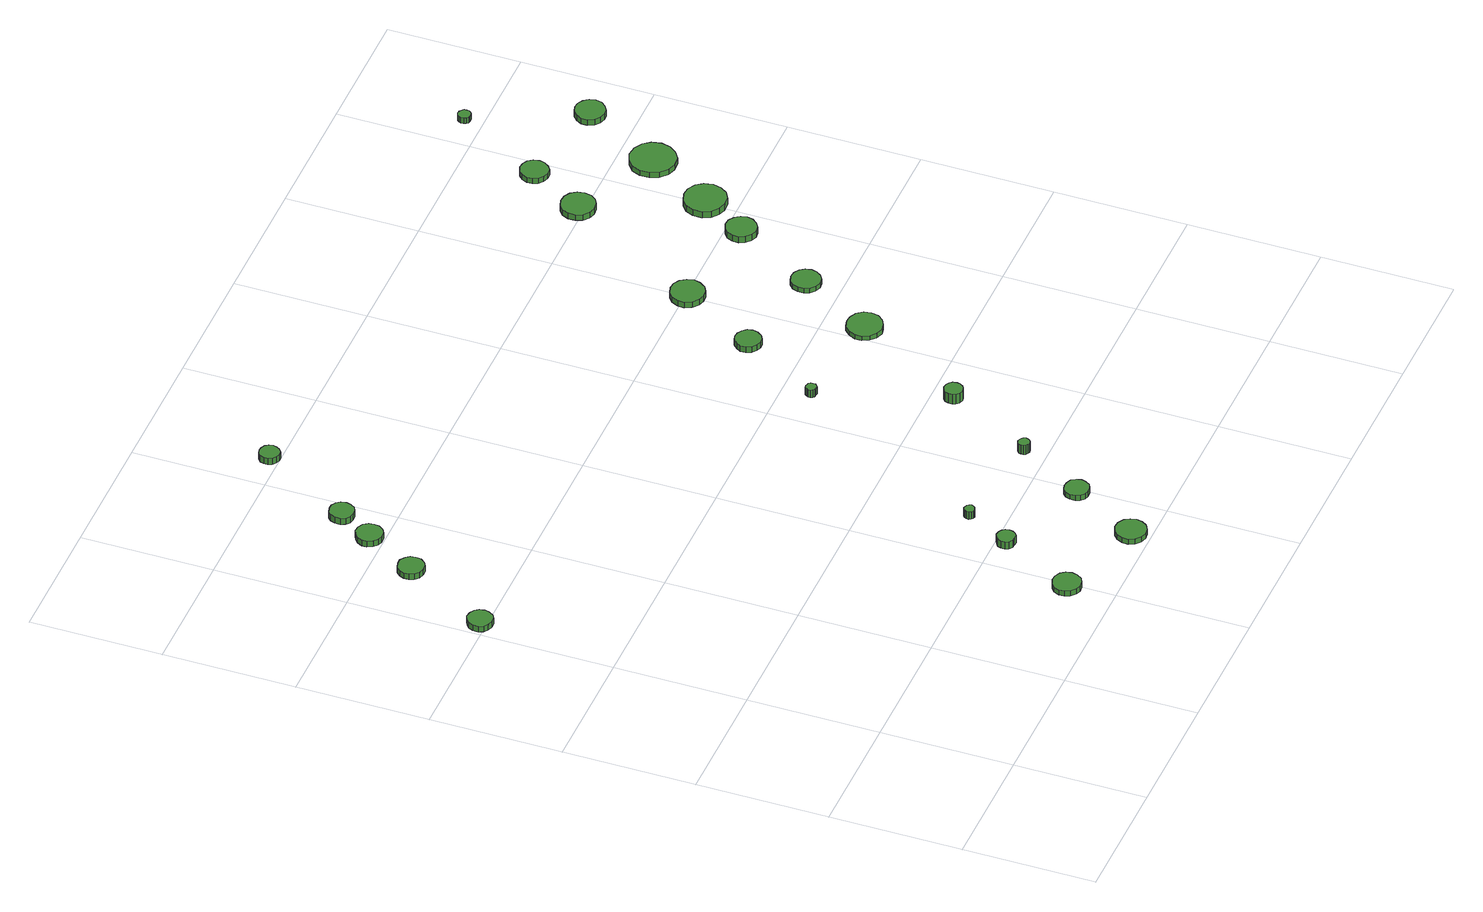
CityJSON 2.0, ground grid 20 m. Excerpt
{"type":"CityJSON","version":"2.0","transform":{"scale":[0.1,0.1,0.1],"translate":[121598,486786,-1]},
"CityObjects":{
"tree1":{"type":"SolitaryVegetationObject","attributes":{"function":"something"},"geometry":[{"type":"MultiSurface","lod":"1","boundaries":[[[0,1,2,3,4,5,6,7,8,9,10,11,12,13,14]],[[15,16,17,18,19,20,21,22,23,24,25,26,27,28,29]],[[0,29,28,1]],[[1,28,27,2]],[[2,27,26,3]],[[3,26,25,4]],[[4,25,24,5]],[[5,24,23,6]],[[6,23,22,7]],[[7,22,21,8]],[[8,21,20,9]],[[9,20,19,10]],[[10,19,18,11]],[[11,18,17,12]],[[12,17,16,13]],[[13,16,15,14]],[[14,15,29,0]]]}]},
"tree2":{"type":"SolitaryVegetationObject","attributes":{"function":"something"},"geometry":[{"type":"MultiSurface","lod":"1","boundaries":[[[30,31,32,33,34,35,36,37,38,39,40,41,42,43,44]],[[45,46,47,48,49,50,51,52,53,54,55,56,57,58,59]],[[30,59,58,31]],[[31,58,57,32]],[[32,57,56,33]],[[33,56,55,34]],[[34,55,54,35]],[[35,54,53,36]],[[36,53,52,37]],[[37,52,51,38]],[[38,51,50,39]],[[39,50,49,40]],[[40,49,48,41]],[[41,48,47,42]],[[42,47,46,43]],[[43,46,45,44]],[[44,45,59,30]]]}]},
"tree3":{"type":"SolitaryVegetationObject","attributes":{"function":"something"},"geometry":[{"type":"MultiSurface","lod":"1","boundaries":[[[60,61,62,63,64,65,66,67,68,69,70,71,72,73,74]],[[75,76,77,78,79,80,81,82,83,84,85,86,87,88,89]],[[60,89,88,61]],[[61,88,87,62]],[[62,87,86,63]],[[63,86,85,64]],[[64,85,84,65]],[[65,84,83,66]],[[66,83,82,67]],[[67,82,81,68]],[[68,81,80,69]],[[69,80,79,70]],[[70,79,78,71]],[[71,78,77,72]],[[72,77,76,73]],[[73,76,75,74]],[[74,75,89,60]]]}]},
"tree4":{"type":"SolitaryVegetationObject","attributes":{"function":"something"},"geometry":[{"type":"MultiSurface","lod":"1","boundaries":[[[90,91,92,93,94,95,96,97,98,99,100,101,102,103,104]],[[105,106,107,108,109,110,111,112,113,114,115,116,117,118,119]],[[90,119,118,91]],[[91,118,117,92]],[[92,117,116,93]],[[93,116,115,94]],[[94,115,114,95]],[[95,114,113,96]],[[96,113,112,97]],[[97,112,111,98]],[[98,111,110,99]],[[99,110,109,100]],[[100,109,108,101]],[[101,108,107,102]],[[102,107,106,103]],[[103,106,105,104]],[[104,105,119,90]]]}]},
"tree5":{"type":"SolitaryVegetationObject","attributes":{"function":"something"},"geometry":[{"type":"MultiSurface","lod":"1","boundaries":[[[120,121,122,123,124,125,126,127,128,129,130,131,132,133,134]],[[135,136,137,138,139,140,141,142,143,144,145,146,147,148,149]],[[120,149,148,121]],[[121,148,147,122]],[[122,147,146,123]],[[123,146,145,124]],[[124,145,144,125]],[[125,144,143,126]],[[126,143,142,127]],[[127,142,141,128]],[[128,141,140,129]],[[129,140,139,130]],[[130,139,138,131]],[[131,138,137,132]],[[132,137,136,133]],[[133,136,135,134]],[[134,135,149,120]]]}]},
"tree6":{"type":"SolitaryVegetationObject","attributes":{"function":"something"},"geometry":[{"type":"MultiSurface","lod":"1","boundaries":[[[150,151,152,153,154,155,156,157,158,159,160,161,162,163,164]],[[165,166,167,168,169,170,171,172,173,174,175,176,177,178,179]],[[150,179,178,151]],[[151,178,177,152]],[[152,177,176,153]],[[153,176,175,154]],[[154,175,174,155]],[[155,174,173,156]],[[156,173,172,157]],[[157,172,171,158]],[[158,171,170,159]],[[159,170,169,160]],[[160,169,168,161]],[[161,168,167,162]],[[162,167,166,163]],[[163,166,165,164]],[[164,165,179,150]]]}]},
"tree7":{"type":"SolitaryVegetationObject","attributes":{"function":"something"},"geometry":[{"type":"MultiSurface","lod":"1","boundaries":[[[180,181,182,183,184,185,186,187,188,189,190,191,192,193,194]],[[195,196,197,198,199,200,201,202,203,204,205,206,207,208,209]],[[180,209,208,181]],[[181,208,207,182]],[[182,207,206,183]],[[183,206,205,184]],[[184,205,204,185]],[[185,204,203,186]],[[186,203,202,187]],[[187,202,201,188]],[[188,201,200,189]],[[189,200,199,190]],[[190,199,198,191]],[[191,198,197,192]],[[192,197,196,193]],[[193,196,195,194]],[[194,195,209,180]]]}]},
"tree8":{"type":"SolitaryVegetationObject","attributes":{"function":"something"},"geometry":[{"type":"MultiSurface","lod":"1","boundaries":[[[210,211,212,213,214,215,216,217,218,219,220,221,222,223,224]],[[225,226,227,228,229,230,231,232,233,234,235,236,237,238,239]],[[210,239,238,211]],[[211,238,237,212]],[[212,237,236,213]],[[213,236,235,214]],[[214,235,234,215]],[[215,234,233,216]],[[216,233,232,217]],[[217,232,231,218]],[[218,231,230,219]],[[219,230,229,220]],[[220,229,228,221]],[[221,228,227,222]],[[222,227,226,223]],[[223,226,225,224]],[[224,225,239,210]]]}]},
"tree9":{"type":"SolitaryVegetationObject","attributes":{"function":"something"},"geometry":[{"type":"MultiSurface","lod":"1","boundaries":[[[240,241,242,243,244,245,246,247,248,249,250,251,252,253,254]],[[255,256,257,258,259,260,261,262,263,264,265,266,267,268,269]],[[240,269,268,241]],[[241,268,267,242]],[[242,267,266,243]],[[243,266,265,244]],[[244,265,264,245]],[[245,264,263,246]],[[246,263,262,247]],[[247,262,261,248]],[[248,261,260,249]],[[249,260,259,250]],[[250,259,258,251]],[[251,258,257,252]],[[252,257,256,253]],[[253,256,255,254]],[[254,255,269,240]]]}]},
"tree10":{"type":"SolitaryVegetationObject","attributes":{"function":"something"},"geometry":[{"type":"MultiSurface","lod":"1","boundaries":[[[270,271,272,273,274,275,276,277,278,279,280,281,282,283,284]],[[285,286,287,288,289,290,291,292,293,294,295,296,297,298,299]],[[270,299,298,271]],[[271,298,297,272]],[[272,297,296,273]],[[273,296,295,274]],[[274,295,294,275]],[[275,294,293,276]],[[276,293,292,277]],[[277,292,291,278]],[[278,291,290,279]],[[279,290,289,280]],[[280,289,288,281]],[[281,288,287,282]],[[282,287,286,283]],[[283,286,285,284]],[[284,285,299,270]]]}]},
"tree11":{"type":"SolitaryVegetationObject","attributes":{"function":"something"},"geometry":[{"type":"MultiSurface","lod":"1","boundaries":[[[300,301,302,303,304,305,306,307,308,309,310,311,312,313,314]],[[315,316,317,318,319,320,321,322,323,324,325,326,327,328,329]],[[300,329,328,301]],[[301,328,327,302]],[[302,327,326,303]],[[303,326,325,304]],[[304,325,324,305]],[[305,324,323,306]],[[306,323,322,307]],[[307,322,321,308]],[[308,321,320,309]],[[309,320,319,310]],[[310,319,318,311]],[[311,318,317,312]],[[312,317,316,313]],[[313,316,315,314]],[[314,315,329,300]]]}]},
"tree12":{"type":"SolitaryVegetationObject","attributes":{"function":"something"},"geometry":[{"type":"MultiSurface","lod":"1","boundaries":[[[330,331,332,333,334,335,336,337,338,339,340,341,342,343,344]],[[345,346,347,348,349,350,351,352,353,354,355,356,357,358,359]],[[330,359,358,331]],[[331,358,357,332]],[[332,357,356,333]],[[333,356,355,334]],[[334,355,354,335]],[[335,354,353,336]],[[336,353,352,337]],[[337,352,351,338]],[[338,351,350,339]],[[339,350,349,340]],[[340,349,348,341]],[[341,348,347,342]],[[342,347,346,343]],[[343,346,345,344]],[[344,345,359,330]]]}]},
"tree13":{"type":"SolitaryVegetationObject","attributes":{"function":"something"},"geometry":[{"type":"MultiSurface","lod":"1","boundaries":[[[360,361,362,363,364,365,366,367,368,369,370,371,372,373,374]],[[375,376,377,378,379,380,381,382,383,384,385,386,387,388,389]],[[360,389,388,361]],[[361,388,387,362]],[[362,387,386,363]],[[363,386,385,364]],[[364,385,384,365]],[[365,384,383,366]],[[366,383,382,367]],[[367,382,381,368]],[[368,381,380,369]],[[369,380,379,370]],[[370,379,378,371]],[[371,378,377,372]],[[372,377,376,373]],[[373,376,375,374]],[[374,375,389,360]]]}]},
"tree14":{"type":"SolitaryVegetationObject","attributes":{"function":"something"},"geometry":[{"type":"MultiSurface","lod":"1","boundaries":[[[390,391,392,393,394,395,396,397,398,399,400,401,402,403,404]],[[405,406,407,408,409,410,411,412,413,414,415,416,417,418,419]],[[390,419,418,391]],[[391,418,417,392]],[[392,417,416,393]],[[393,416,415,394]],[[394,415,414,395]],[[395,414,413,396]],[[396,413,412,397]],[[397,412,411,398]],[[398,411,410,399]],[[399,410,409,400]],[[400,409,408,401]],[[401,408,407,402]],[[402,407,406,403]],[[403,406,405,404]],[[404,405,419,390]]]}]},
"tree15":{"type":"SolitaryVegetationObject","attributes":{"function":"something"},"geometry":[{"type":"MultiSurface","lod":"1","boundaries":[[[420,421,422,423,424,425,426,427,428,429,430,431,432,433,434]],[[435,436,437,438,439,440,441,442,443,444,445,446,447,448,449]],[[420,449,448,421]],[[421,448,447,422]],[[422,447,446,423]],[[423,446,445,424]],[[424,445,444,425]],[[425,444,443,426]],[[426,443,442,427]],[[427,442,441,428]],[[428,441,440,429]],[[429,440,439,430]],[[430,439,438,431]],[[431,438,437,432]],[[432,437,436,433]],[[433,436,435,434]],[[434,435,449,420]]]}]},
"tree16":{"type":"SolitaryVegetationObject","attributes":{"function":"something"},"geometry":[{"type":"MultiSurface","lod":"1","boundaries":[[[450,451,452,453,454,455,456,457,458,459,460,461,462,463,464]],[[465,466,467,468,469,470,471,472,473,474,475,476,477,478,479]],[[450,479,478,451]],[[451,478,477,452]],[[452,477,476,453]],[[453,476,475,454]],[[454,475,474,455]],[[455,474,473,456]],[[456,473,472,457]],[[457,472,471,458]],[[458,471,470,459]],[[459,470,469,460]],[[460,469,468,461]],[[461,468,467,462]],[[462,467,466,463]],[[463,466,465,464]],[[464,465,479,450]]]}]},
"tree17":{"type":"SolitaryVegetationObject","attributes":{"function":"something"},"geometry":[{"type":"MultiSurface","lod":"1","boundaries":[[[480,481,482,483,484,485,486,487,488,489,490,491,492,493,494]],[[495,496,497,498,499,500,501,502,503,504,505,506,507,508,509]],[[480,509,508,481]],[[481,508,507,482]],[[482,507,506,483]],[[483,506,505,484]],[[484,505,504,485]],[[485,504,503,486]],[[486,503,502,487]],[[487,502,501,488]],[[488,501,500,489]],[[489,500,499,490]],[[490,499,498,491]],[[491,498,497,492]],[[492,497,496,493]],[[493,496,495,494]],[[494,495,509,480]]]}]},
"tree18":{"type":"SolitaryVegetationObject","attributes":{"function":"something"}},
"tree19":{"type":"SolitaryVegetationObject","attributes":{"function":"something"},"geometry":[{"type":"MultiSurface","lod":"1","boundaries":[[[510,511,512,513,514,515,516,517,518,519,520,521,522,523,524]],[[525,526,527,528,529,530,531,532,533,534,535,536,537,538,539]],[[510,539,538,511]],[[511,538,537,512]],[[512,537,536,513]],[[513,536,535,514]],[[514,535,534,515]],[[515,534,533,516]],[[516,533,532,517]],[[517,532,531,518]],[[518,531,530,519]],[[519,530,529,520]],[[520,529,528,521]],[[521,528,527,522]],[[522,527,526,523]],[[523,526,525,524]],[[524,525,539,510]]]}]},
"tree20":{"type":"SolitaryVegetationObject","attributes":{"function":"something"},"geometry":[{"type":"MultiSurface","lod":"1","boundaries":[[[540,541,542,543,544,545,546,547,548,549,550,551,552,553,554]],[[555,556,557,558,559,560,561,562,563,564,565,566,567,568,569]],[[540,569,568,541]],[[541,568,567,542]],[[542,567,566,543]],[[543,566,565,544]],[[544,565,564,545]],[[545,564,563,546]],[[546,563,562,547]],[[547,562,561,548]],[[548,561,560,549]],[[549,560,559,550]],[[550,559,558,551]],[[551,558,557,552]],[[552,557,556,553]],[[553,556,555,554]],[[554,555,569,540]]]}]},
"tree21":{"type":"SolitaryVegetationObject","attributes":{"function":"something"},"geometry":[{"type":"MultiSurface","lod":"1","boundaries":[[[570,571,572,573,574,575,576,577,578,579,580,581,582,583,584]],[[585,586,587,588,589,590,591,592,593,594,595,596,597,598,599]],[[570,599,598,571]],[[571,598,597,572]],[[572,597,596,573]],[[573,596,595,574]],[[574,595,594,575]],[[575,594,593,576]],[[576,593,592,577]],[[577,592,591,578]],[[578,591,590,579]],[[579,590,589,580]],[[580,589,588,581]],[[581,588,587,582]],[[582,587,586,583]],[[583,586,585,584]],[[584,585,599,570]]]}]},
"tree22":{"type":"SolitaryVegetationObject","attributes":{"function":"something"},"geometry":[{"type":"MultiSurface","lod":"1","boundaries":[[[600,601,602,603,604,605,606,607,608,609,610,611,612,613,614]],[[615,616,617,618,619,620,621,622,623,624,625,626,627,628,629]],[[600,629,628,601]],[[601,628,627,602]],[[602,627,626,603]],[[603,626,625,604]],[[604,625,624,605]],[[605,624,623,606]],[[606,623,622,607]],[[607,622,621,608]],[[608,621,620,609]],[[609,620,619,610]],[[610,619,618,611]],[[611,618,617,612]],[[612,617,616,613]],[[613,616,615,614]],[[614,615,629,600]]]}]},
"tree23":{"type":"SolitaryVegetationObject","attributes":{"function":"something"},"geometry":[{"type":"MultiSurface","lod":"1","boundaries":[[[630,631,632,633,634,635,636,637,638,639,640,641,642,643,644]],[[645,646,647,648,649,650,651,652,653,654,655,656,657,658,659]],[[630,659,658,631]],[[631,658,657,632]],[[632,657,656,633]],[[633,656,655,634]],[[634,655,654,635]],[[635,654,653,636]],[[636,653,652,637]],[[637,652,651,638]],[[638,651,650,639]],[[639,650,649,640]],[[640,649,648,641]],[[641,648,647,642]],[[642,647,646,643]],[[643,646,645,644]],[[644,645,659,630]]]}]},
"tree24":{"type":"SolitaryVegetationObject","attributes":{"function":"something"},"geometry":[{"type":"MultiSurface","lod":"1","boundaries":[[[660,661,662,663,664,665,666,667,668,669,670,671,672,673,674]],[[675,676,677,678,679,680,681,682,683,684,685,686,687,688,689]],[[660,689,688,661]],[[661,688,687,662]],[[662,687,686,663]],[[663,686,685,664]],[[664,685,684,665]],[[665,684,683,666]],[[666,683,682,667]],[[667,682,681,668]],[[668,681,680,669]],[[669,680,679,670]],[[670,679,678,671]],[[671,678,677,672]],[[672,677,676,673]],[[673,676,675,674]],[[674,675,689,660]]]}]},
"tree25":{"type":"SolitaryVegetationObject","attributes":{"function":"something"},"geometry":[{"type":"MultiSurface","lod":"1","boundaries":[[[690,691,692,693,694,695,696,697,698,699,700,701,702,703,704]],[[705,706,707,708,709,710,711,712,713,714,715,716,717,718,719]],[[690,719,718,691]],[[691,718,717,692]],[[692,717,716,693]],[[693,716,715,694]],[[694,715,714,695]],[[695,714,713,696]],[[696,713,712,697]],[[697,712,711,698]],[[698,711,710,699]],[[699,710,709,700]],[[700,709,708,701]],[[701,708,707,702]],[[702,707,706,703]],[[703,706,705,704]],[[704,705,719,690]]]}]}
},
"vertices":[
[42,809,17],[40,817,17],[36,823,17],[29,827,17],[21,828,17],[14,825,17],[8,820,17],[5,813,17],[5,805,17],[8,798,17],[14,793,17],[21,791,17],[29,791,17],[36,795,17],[40,802,17],[40,802,7],[36,795,7],[29,791,7],[21,791,7],[14,793,7],[8,798,7],[5,805,7],[5,813,7],[8,820,7],[14,825,7],[21,828,7],[29,827,7],[36,823,7],[40,817,7],[42,809,7],
[116,941,17],[115,949,17],[110,955,17],[103,960,17],[95,960,17],[87,958,17],[81,952,17],[78,945,17],[78,937,17],[81,930,17],[87,924,17],[95,922,17],[103,922,17],[110,926,17],[115,933,17],[115,933,7],[110,926,7],[103,922,7],[95,922,7],[87,924,7],[81,930,7],[78,937,7],[78,945,7],[81,952,7],[87,958,7],[95,960,7],[103,960,7],[110,955,7],[115,949,7],[116,941,7],
[415,71,16],[413,80,16],[408,87,16],[400,91,16],[391,92,16],[383,89,16],[376,83,16],[373,75,16],[373,67,16],[376,59,16],[383,53,16],[391,50,16],[400,51,16],[408,55,16],[413,63,16],[413,63,7],[408,55,7],[400,51,7],[391,50,7],[383,53,7],[376,59,7],[373,67,7],[373,75,7],[376,83,7],[383,89,7],[391,92,7],[400,91,7],[408,87,7],[413,80,7],[415,71,7],
[164,1022,16],[163,1030,16],[158,1037,16],[151,1041,16],[142,1042,16],[135,1039,16],[129,1033,16],[125,1026,16],[125,1018,16],[129,1010,16],[135,1005,16],[142,1002,16],[151,1003,16],[158,1007,16],[163,1014,16],[163,1014,6],[158,1007,6],[151,1003,6],[142,1002,6],[135,1005,6],[129,1010,6],[125,1018,6],[125,1026,6],[129,1033,6],[135,1039,6],[142,1042,6],[151,1041,6],[158,1037,6],[163,1030,6],[164,1022,6],
[194,1075,17],[192,1083,17],[188,1089,17],[181,1093,17],[174,1093,17],[166,1091,17],[161,1086,17],[158,1079,17],[158,1071,17],[161,1064,17],[166,1059,17],[174,1057,17],[181,1058,17],[188,1061,17],[192,1068,17],[192,1068,6],[188,1061,6],[181,1058,6],[174,1057,6],[166,1059,6],[161,1064,6],[158,1071,6],[158,1079,6],[161,1086,6],[166,1091,6],[174,1093,6],[181,1093,6],[188,1089,6],[192,1083,6],[194,1075,6],
[467,185,20],[466,191,20],[463,195,20],[458,198,20],[452,199,20],[447,197,20],[442,193,20],[440,188,20],[440,182,20],[442,177,20],[447,173,20],[452,172,20],[458,172,20],[463,175,20],[466,180,20],[466,180,7],[463,175,7],[458,172,7],[452,172,7],[447,173,7],[442,177,7],[440,182,7],[440,188,7],[442,193,7],[447,197,7],[452,199,7],[458,198,7],[463,195,7],[466,191,7],[467,185,7],
[557,29,16],[555,38,16],[550,46,16],[541,51,16],[532,52,16],[523,49,16],[516,42,16],[512,34,16],[512,24,16],[516,15,16],[523,9,16],[532,6,16],[541,7,16],[550,12,16],[555,20,16],[555,20,7],[550,12,7],[541,7,7],[532,6,7],[523,9,7],[516,15,7],[512,24,7],[512,34,7],[516,42,7],[523,49,7],[532,52,7],[541,51,7],[550,46,7],[555,38,7],[557,29,7],
[498,254,21],[497,257,21],[495,260,21],[492,261,21],[489,262,21],[486,261,21],[484,259,21],[482,256,21],[482,252,21],[484,249,21],[486,247,21],[489,246,21],[492,247,21],[495,248,21],[497,251,21],[497,251,8],[495,248,8],[492,247,8],[489,246,8],[486,247,8],[484,249,8],[482,252,8],[482,256,8],[484,259,8],[486,261,8],[489,262,8],[492,261,8],[495,260,8],[497,257,8],[498,254,8],
[275,1216,17],[273,1222,17],[270,1227,17],[264,1230,17],[258,1231,17],[252,1229,17],[247,1225,17],[245,1219,17],[245,1213,17],[247,1207,17],[252,1203,17],[258,1201,17],[264,1201,17],[270,1205,17],[273,1210,17],[273,1210,6],[270,1205,6],[264,1201,6],[258,1201,6],[252,1203,6],[247,1207,6],[245,1213,6],[245,1219,6],[247,1225,6],[252,1229,6],[258,1231,6],[264,1230,6],[270,1227,6],[273,1222,6],[275,1216,6],
[610,132,17],[608,139,17],[604,146,17],[597,149,17],[589,150,17],[582,148,17],[577,143,17],[574,136,17],[574,128,17],[577,121,17],[582,116,17],[589,114,17],[597,115,17],[604,118,17],[608,125,17],[608,125,8],[604,118,8],[597,115,8],[589,114,8],[582,116,8],[577,121,8],[574,128,8],[574,136,8],[577,143,8],[582,148,8],[589,150,8],[597,149,8],[604,146,8],[608,139,8],[610,132,8],
[660,234,24],[659,238,24],[657,240,24],[654,242,24],[650,243,24],[647,242,24],[644,239,24],[643,236,24],[643,232,24],[644,229,24],[647,227,24],[650,225,24],[654,226,24],[657,228,24],[659,231,24],[659,231,8],[657,228,8],[654,226,8],[650,225,8],[647,227,8],[644,229,8],[643,232,8],[643,236,8],[644,239,8],[647,242,8],[650,243,8],[654,242,8],[657,240,8],[659,238,8],[660,234,8],
[670,558,20],[670,561,20],[668,564,20],[665,565,20],[662,566,20],[658,565,20],[656,562,20],[654,559,20],[654,556,20],[656,553,20],[658,551,20],[662,550,20],[665,550,20],[668,552,20],[670,554,20],[670,554,7],[668,552,7],[665,550,7],[662,550,7],[658,551,7],[656,553,7],[654,556,7],[654,559,7],[656,562,7],[658,565,7],[662,566,7],[665,565,7],[668,564,7],[670,561,7],[670,558,7],
[738,368,25],[737,374,25],[734,378,25],[729,381,25],[723,382,25],[717,380,25],[713,376,25],[711,371,25],[711,365,25],[713,360,25],[717,356,25],[723,354,25],[729,355,25],[734,358,25],[737,363,25],[737,363,8],[734,358,8],[729,355,8],[723,354,8],[717,356,8],[713,360,8],[711,365,8],[711,371,8],[713,376,8],[717,380,8],[723,382,8],[729,381,8],[734,378,8],[737,374,8],[738,368,8],
[753,680,17],[751,688,17],[746,694,17],[739,698,17],[731,699,17],[724,697,17],[718,691,17],[714,684,17],[714,676,17],[718,668,17],[724,663,17],[731,660,17],[739,661,17],[746,665,17],[751,672,17],[751,672,7],[746,665,7],[739,661,7],[731,660,7],[724,663,7],[718,668,7],[714,676,7],[714,684,7],[718,691,7],[724,697,7],[731,699,7],[739,698,7],[746,694,7],[751,688,7],[753,680,7],
[849,539,16],[847,550,16],[840,559,16],[830,564,16],[820,565,16],[809,562,16],[801,554,16],[796,544,16],[796,533,16],[801,523,16],[809,516,16],[820,512,16],[830,514,16],[840,519,16],[847,528,16],[847,528,8],[840,519,8],[830,514,8],[820,512,8],[809,516,8],[801,523,8],[796,533,8],[796,544,8],[801,554,8],[809,562,8],[820,565,8],[830,564,8],[840,559,8],[847,550,8],[849,539,8],
[828,797,16],[825,807,16],[819,816,16],[810,821,16],[800,822,16],[790,819,16],[782,812,16],[777,802,16],[777,792,16],[782,782,16],[790,775,16],[800,772,16],[810,773,16],[819,778,16],[825,787,16],[825,787,6],[819,778,6],[810,773,6],[800,772,6],[790,775,6],[782,782,6],[777,792,6],[777,802,6],[782,812,6],[790,819,6],[800,822,6],[810,821,6],[819,816,6],[825,807,6],[828,797,6],
[909,652,15],[907,661,15],[902,668,15],[894,673,15],[885,674,15],[876,671,15],[869,665,15],[866,656,15],[866,647,15],[869,639,15],[876,633,15],[885,630,15],[894,631,15],[902,636,15],[907,643,15],[907,643,7],[902,636,7],[894,631,7],[885,630,7],[876,633,7],[869,639,7],[866,647,7],[866,656,7],[869,665,7],[876,671,7],[885,674,7],[894,673,7],[902,668,7],[907,661,7],[909,652,7],
[983,777,17],[981,786,17],[975,794,17],[967,799,17],[958,800,17],[949,797,17],[942,791,17],[938,782,17],[938,772,17],[942,764,17],[949,757,17],[958,754,17],[967,755,17],[975,760,17],[981,768,17],[981,768,6],[975,760,6],[967,755,6],[958,754,6],[949,757,6],[942,764,6],[938,772,6],[938,782,6],[942,791,6],[949,797,6],[958,800,6],[967,799,6],[975,794,6],[981,786,6],[983,777,6],
[952,1009,16],[950,1019,16],[944,1028,16],[935,1033,16],[924,1034,16],[914,1031,16],[906,1024,16],[902,1014,16],[902,1004,16],[906,994,16],[914,987,16],[924,984,16],[935,985,16],[944,990,16],[950,998,16],[950,998,6],[944,990,6],[935,985,6],[924,984,6],[914,987,6],[906,994,6],[902,1004,6],[902,1014,6],[906,1024,6],[914,1031,6],[924,1034,6],[935,1033,6],[944,1028,6],[950,1019,6],[952,1009,6],
[1033,847,17],[1030,860,17],[1023,870,17],[1011,877,17],[998,878,17],[986,874,17],[976,866,17],[971,854,17],[971,840,17],[976,828,17],[986,820,17],[998,816,17],[1011,817,17],[1023,824,17],[1030,834,17],[1030,834,6],[1023,824,6],[1011,817,6],[998,816,6],[986,820,6],[976,828,6],[971,840,6],[971,854,6],[976,866,6],[986,874,6],[998,878,6],[1011,877,6],[1023,870,6],[1030,860,6],[1033,847,6],
[996,1093,16],[994,1102,16],[989,1109,16],[982,1113,16],[973,1114,16],[965,1111,16],[958,1105,16],[955,1097,16],[955,1089,16],[958,1081,16],[965,1075,16],[973,1072,16],[982,1073,16],[989,1078,16],[994,1085,16],[994,1085,7],[989,1078,7],[982,1073,7],[973,1072,7],[965,1075,7],[958,1081,7],[955,1089,7],[955,1097,7],[958,1105,7],[965,1111,7],[973,1114,7],[982,1113,7],[989,1109,7],[994,1102,7],[996,1093,7],
[1094,948,15],[1091,962,15],[1083,973,15],[1071,980,15],[1056,982,15],[1043,977,15],[1032,968,15],[1027,955,15],[1027,941,15],[1032,928,15],[1043,918,15],[1056,914,15],[1071,915,15],[1083,923,15],[1091,934,15],[1091,934,6],[1083,923,6],[1071,915,6],[1056,914,6],[1043,918,6],[1032,928,6],[1027,941,6],[1027,955,6],[1032,968,6],[1043,977,6],[1056,982,6],[1071,980,6],[1083,973,6],[1091,962,6],[1094,948,6],
[1062,1228,17],[1062,1232,17],[1059,1235,17],[1056,1237,17],[1052,1238,17],[1048,1236,17],[1046,1234,17],[1044,1230,17],[1044,1226,17],[1046,1223,17],[1048,1220,17],[1052,1219,17],[1056,1219,17],[1059,1221,17],[1062,1224,17],[1062,1224,7],[1059,1221,7],[1056,1219,7],[1052,1219,7],[1048,1220,7],[1046,1223,7],[1044,1226,7],[1044,1230,7],[1046,1234,7],[1048,1236,7],[1052,1238,7],[1056,1237,7],[1059,1235,7],[1062,1232,7],[1062,1228,7],
[1149,1068,16],[1147,1077,16],[1141,1084,16],[1133,1089,16],[1124,1090,16],[1115,1087,16],[1108,1081,16],[1104,1072,16],[1104,1063,16],[1108,1054,16],[1115,1048,16],[1124,1045,16],[1133,1046,16],[1141,1051,16],[1147,1058,16],[1147,1058,6],[1141,1051,6],[1133,1046,6],[1124,1045,6],[1115,1048,6],[1108,1054,6],[1104,1063,6],[1104,1072,6],[1108,1081,6],[1115,1087,6],[1124,1090,6],[1133,1089,6],[1141,1084,6],[1147,1077,6],[1149,1068,6]
]}
